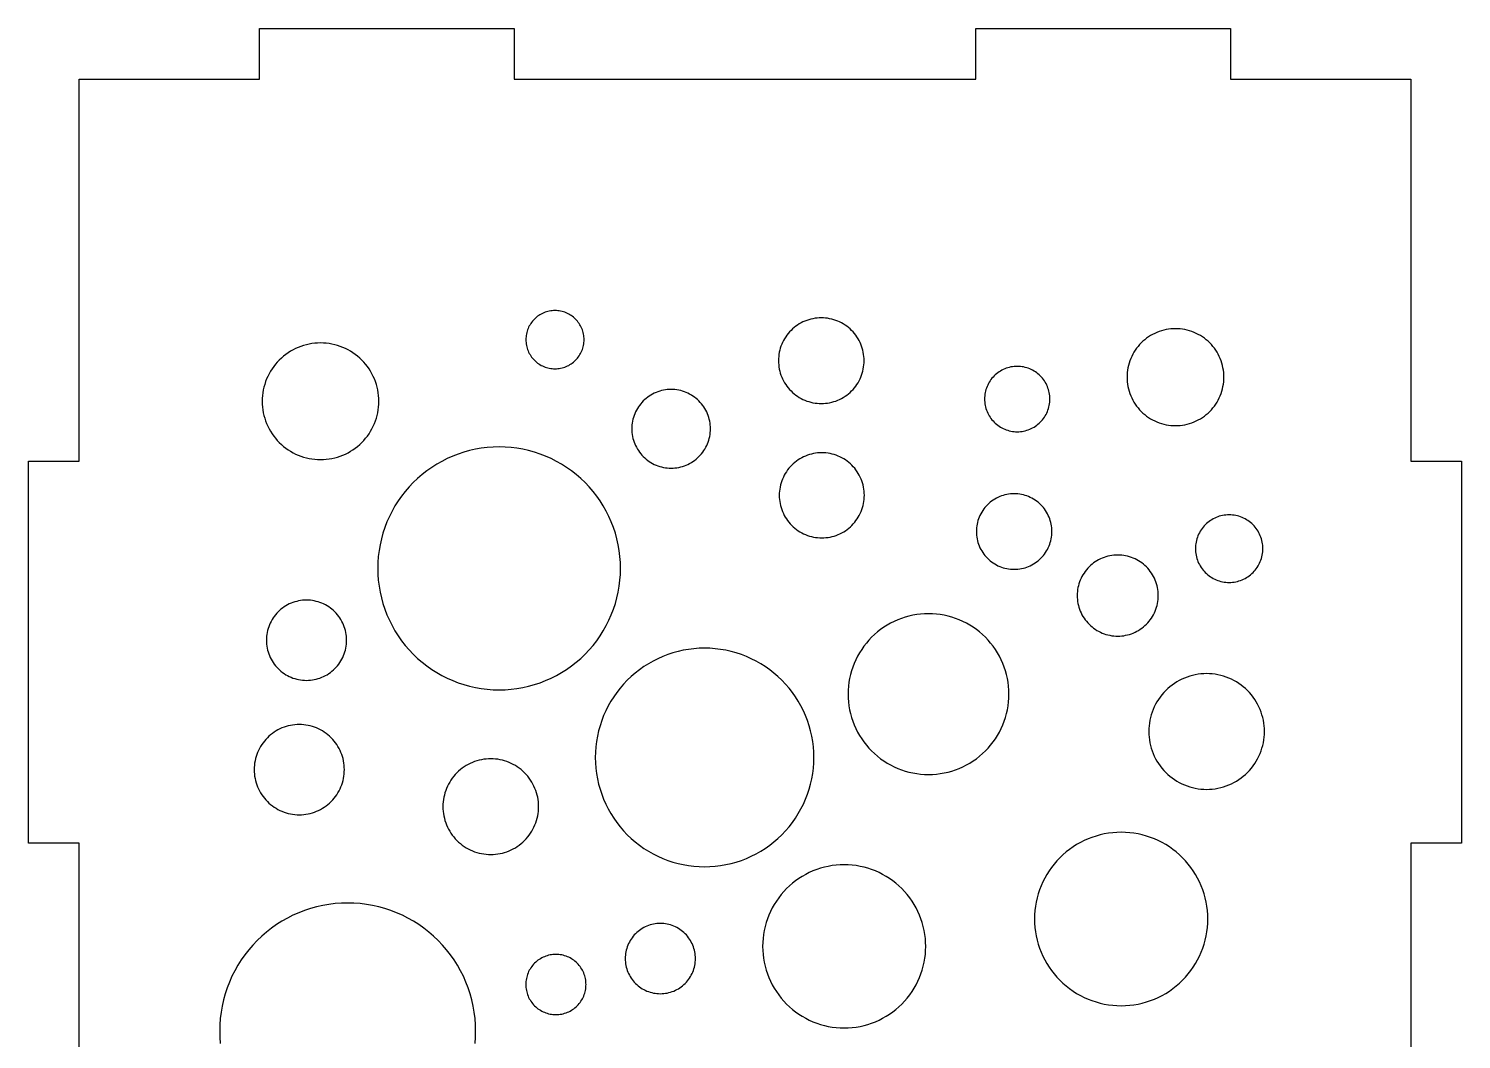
# Model space of a CAD drawing. Header units: millimetres. Extents: x 0 to 375, y -237 to 0.
# Drawn here: x 285 to 375, y -63.5 to 0 of the extents above; entities that cross this region are included whole.
import ezdxf

# ---------------------------------------------------------------- set-up
doc = ezdxf.new("R2010")
doc.units = ezdxf.units.MM
doc.layers.add('CUT', color=1, linetype='Continuous')

msp = doc.modelspace()

# ---------------------------------------------------------------- linework, layer by layer
at = {"layer": 'CUT'}
for points in [[(288.175, -75.175), (288.175, -51.175), (285, -51.175), (285, -27.175), (288.175, -27.175), (288.175, -3.175), (299.5, -3.175), (299.5, 0), (315.5, 0), (315.5, -3.175), (344.5, -3.175), (344.5, 0), (360.5, 0), (360.5, -3.175), (371.825, -3.175), (371.825, -27.175), (375, -27.175), (375, -51.175), (371.825, -51.175), (371.825, -75.175)], [(313.04, -63.755), (313.069, -63.361), (313.079, -62.967), (313.069, -62.572), (313.04, -62.179), (312.992, -61.787), (312.924, -61.398), (312.838, -61.013), (312.732, -60.633), (312.609, -60.258), (312.467, -59.89), (312.307, -59.53), (312.129, -59.177), (311.935, -58.834), (311.724, -58.5), (311.497, -58.178), (311.254, -57.867), (310.996, -57.568), (310.724, -57.282), (310.438, -57.01), (310.139, -56.752), (309.828, -56.51), (309.506, -56.282), (309.172, -56.071), (308.829, -55.877), (308.477, -55.7), (308.116, -55.54), (307.748, -55.398), (307.373, -55.274), (306.993, -55.169), (306.608, -55.082), (306.219, -55.015), (305.828, -54.966), (305.434, -54.937), (305.04, -54.928), (304.645, -54.937), (304.252, -54.966), (303.86, -55.015), (303.471, -55.082), (303.086, -55.169), (302.706, -55.274), (302.331, -55.398), (301.963, -55.54), (301.603, -55.7), (301.25, -55.877), (300.907, -56.071), (300.574, -56.282), (300.251, -56.51), (299.94, -56.752), (299.641, -57.01), (299.355, -57.282), (299.083, -57.568), (298.826, -57.867), (298.583, -58.178), (298.356, -58.5), (298.145, -58.834), (297.95, -59.177), (297.773, -59.53), (297.613, -59.89), (297.471, -60.258), (297.347, -60.633), (297.242, -61.013), (297.155, -61.398), (297.088, -61.787), (297.04, -62.179), (297.011, -62.572), (297.001, -62.967), (297.011, -63.361), (297.04, -63.755)]]:
    msp.add_lwpolyline(points, dxfattribs=at)
for points in [[(319.835, -19.983), (319.855, -19.895), (319.87, -19.807), (319.881, -19.718), (319.888, -19.628), (319.89, -19.538), (319.888, -19.449), (319.881, -19.359), (319.87, -19.27), (319.855, -19.182), (319.835, -19.094), (319.811, -19.008), (319.783, -18.923), (319.751, -18.839), (319.715, -18.757), (319.674, -18.677), (319.63, -18.599), (319.582, -18.523), (319.53, -18.45), (319.475, -18.379), (319.417, -18.311), (319.355, -18.246), (319.29, -18.184), (319.222, -18.125), (319.151, -18.07), (319.078, -18.019), (319.002, -17.971), (318.924, -17.926), (318.844, -17.886), (318.762, -17.85), (318.678, -17.817), (318.593, -17.789), (318.506, -17.765), (318.419, -17.746), (318.33, -17.73), (318.241, -17.719), (318.152, -17.713), (318.062, -17.71), (317.973, -17.713), (317.883, -17.719), (317.794, -17.73), (317.706, -17.746), (317.618, -17.765), (317.532, -17.789), (317.446, -17.817), (317.363, -17.85), (317.281, -17.886), (317.201, -17.926), (317.122, -17.971), (317.047, -18.019), (316.973, -18.07), (316.903, -18.125), (316.835, -18.184), (316.77, -18.246), (316.708, -18.311), (316.649, -18.379), (316.594, -18.45), (316.542, -18.523), (316.494, -18.599), (316.45, -18.677), (316.41, -18.757), (316.373, -18.839), (316.341, -18.923), (316.313, -19.008), (316.289, -19.094), (316.269, -19.182), (316.254, -19.27), (316.243, -19.359), (316.237, -19.449), (316.234, -19.538), (316.237, -19.628), (316.243, -19.718), (316.254, -19.807), (316.269, -19.895), (316.289, -19.983), (316.313, -20.069), (316.341, -20.154), (316.373, -20.238), (316.41, -20.32), (316.45, -20.4), (316.494, -20.478), (316.542, -20.554), (316.594, -20.627), (316.649, -20.698), (316.708, -20.766), (316.77, -20.831), (316.835, -20.893), (316.903, -20.951), (316.973, -21.007), (317.047, -21.058), (317.122, -21.106), (317.201, -21.151), (317.281, -21.191), (317.363, -21.227), (317.446, -21.259), (317.532, -21.288), (317.618, -21.312), (317.706, -21.331), (317.794, -21.347), (317.883, -21.358), (317.973, -21.364), (318.062, -21.366), (318.152, -21.364), (318.241, -21.358), (318.33, -21.347), (318.419, -21.331), (318.506, -21.312), (318.593, -21.288), (318.678, -21.259), (318.762, -21.227), (318.844, -21.191), (318.924, -21.151), (319.002, -21.106), (319.078, -21.058), (319.151, -21.007), (319.222, -20.951), (319.29, -20.893), (319.355, -20.831), (319.417, -20.766), (319.475, -20.698), (319.53, -20.627), (319.582, -20.554), (319.63, -20.478), (319.674, -20.4), (319.715, -20.32), (319.751, -20.238), (319.783, -20.154), (319.811, -20.069), (319.835, -19.983)], [(337.403, -21.511), (337.431, -21.383), (337.454, -21.252), (337.47, -21.121), (337.48, -20.99), (337.483, -20.858), (337.48, -20.726), (337.47, -20.594), (337.454, -20.463), (337.431, -20.333), (337.403, -20.204), (337.367, -20.077), (337.326, -19.952), (337.278, -19.828), (337.225, -19.708), (337.165, -19.59), (337.1, -19.475), (337.03, -19.363), (336.954, -19.255), (336.873, -19.151), (336.786, -19.051), (336.695, -18.956), (336.6, -18.865), (336.5, -18.778), (336.396, -18.697), (336.288, -18.621), (336.176, -18.551), (336.061, -18.485), (335.943, -18.426), (335.823, -18.373), (335.699, -18.325), (335.574, -18.284), (335.447, -18.248), (335.318, -18.22), (335.188, -18.197), (335.057, -18.181), (334.925, -18.171), (334.793, -18.168), (334.661, -18.171), (334.53, -18.181), (334.398, -18.197), (334.268, -18.22), (334.14, -18.248), (334.012, -18.284), (333.887, -18.325), (333.764, -18.373), (333.643, -18.426), (333.525, -18.485), (333.41, -18.551), (333.299, -18.621), (333.191, -18.697), (333.087, -18.778), (332.987, -18.865), (332.891, -18.956), (332.8, -19.051), (332.714, -19.151), (332.633, -19.255), (332.557, -19.363), (332.486, -19.475), (332.421, -19.59), (332.361, -19.708), (332.308, -19.828), (332.26, -19.952), (332.219, -20.077), (332.184, -20.204), (332.155, -20.333), (332.132, -20.463), (332.116, -20.594), (332.106, -20.726), (332.103, -20.858), (332.106, -20.99), (332.116, -21.121), (332.132, -21.252), (332.155, -21.383), (332.184, -21.511), (332.219, -21.639), (332.26, -21.764), (332.308, -21.887), (332.361, -22.008), (332.421, -22.126), (332.486, -22.241), (332.557, -22.352), (332.633, -22.46), (332.714, -22.564), (332.8, -22.664), (332.891, -22.76), (332.987, -22.851), (333.087, -22.937), (333.191, -23.018), (333.299, -23.094), (333.41, -23.165), (333.525, -23.23), (333.643, -23.289), (333.764, -23.343), (333.887, -23.391), (334.012, -23.432), (334.14, -23.467), (334.268, -23.496), (334.398, -23.519), (334.53, -23.535), (334.661, -23.545), (334.793, -23.548), (334.925, -23.545), (335.057, -23.535), (335.188, -23.519), (335.318, -23.496), (335.447, -23.467), (335.574, -23.432), (335.699, -23.391), (335.823, -23.343), (335.943, -23.289), (336.061, -23.23), (336.176, -23.165), (336.288, -23.094), (336.396, -23.018), (336.5, -22.937), (336.6, -22.851), (336.695, -22.76), (336.786, -22.664), (336.873, -22.564), (336.954, -22.46), (337.03, -22.352), (337.1, -22.241), (337.165, -22.126), (337.225, -22.008), (337.278, -21.887), (337.326, -21.764), (337.367, -21.639), (337.403, -21.511)], [(359.994, -22.633), (360.027, -22.487), (360.053, -22.34), (360.071, -22.192), (360.082, -22.043), (360.086, -21.894), (360.082, -21.744), (360.071, -21.595), (360.053, -21.447), (360.027, -21.3), (359.994, -21.154), (359.955, -21.01), (359.908, -20.868), (359.854, -20.729), (359.793, -20.592), (359.726, -20.459), (359.653, -20.329), (359.573, -20.203), (359.487, -20.081), (359.395, -19.963), (359.297, -19.85), (359.194, -19.741), (359.086, -19.638), (358.973, -19.541), (358.855, -19.449), (358.733, -19.363), (358.607, -19.283), (358.477, -19.209), (358.343, -19.142), (358.207, -19.082), (358.068, -19.028), (357.926, -18.981), (357.782, -18.941), (357.636, -18.909), (357.489, -18.883), (357.341, -18.865), (357.192, -18.854), (357.042, -18.85), (356.893, -18.854), (356.744, -18.865), (356.596, -18.883), (356.448, -18.909), (356.303, -18.941), (356.159, -18.981), (356.017, -19.028), (355.878, -19.082), (355.741, -19.142), (355.608, -19.209), (355.478, -19.283), (355.351, -19.363), (355.229, -19.449), (355.111, -19.541), (354.998, -19.638), (354.89, -19.741), (354.787, -19.85), (354.69, -19.963), (354.598, -20.081), (354.512, -20.203), (354.432, -20.329), (354.358, -20.459), (354.291, -20.592), (354.23, -20.729), (354.177, -20.868), (354.13, -21.01), (354.09, -21.154), (354.057, -21.3), (354.032, -21.447), (354.013, -21.595), (354.002, -21.744), (353.999, -21.894), (354.002, -22.043), (354.013, -22.192), (354.032, -22.34), (354.057, -22.487), (354.09, -22.633), (354.13, -22.777), (354.177, -22.919), (354.23, -23.058), (354.291, -23.195), (354.358, -23.328), (354.432, -23.458), (354.512, -23.584), (354.598, -23.706), (354.69, -23.824), (354.787, -23.937), (354.89, -24.046), (354.998, -24.149), (355.111, -24.246), (355.229, -24.338), (355.351, -24.424), (355.478, -24.504), (355.608, -24.578), (355.741, -24.645), (355.878, -24.705), (356.017, -24.759), (356.159, -24.806), (356.303, -24.846), (356.448, -24.878), (356.596, -24.904), (356.744, -24.922), (356.893, -24.933), (357.042, -24.937), (357.192, -24.933), (357.341, -24.922), (357.489, -24.904), (357.636, -24.878), (357.782, -24.846), (357.926, -24.806), (358.068, -24.759), (358.207, -24.705), (358.343, -24.645), (358.477, -24.578), (358.607, -24.504), (358.733, -24.424), (358.855, -24.338), (358.973, -24.246), (359.086, -24.149), (359.194, -24.046), (359.297, -23.937), (359.395, -23.824), (359.487, -23.706), (359.573, -23.584), (359.653, -23.458), (359.726, -23.328), (359.793, -23.195), (359.854, -23.058), (359.908, -22.919), (359.955, -22.777), (359.994, -22.633)], [(306.929, -24.124), (306.959, -23.947), (306.981, -23.768), (306.994, -23.589), (306.999, -23.409), (306.994, -23.23), (306.981, -23.05), (306.959, -22.872), (306.929, -22.695), (306.889, -22.519), (306.841, -22.346), (306.785, -22.175), (306.72, -22.007), (306.647, -21.843), (306.566, -21.682), (306.478, -21.526), (306.381, -21.374), (306.278, -21.227), (306.167, -21.085), (306.05, -20.949), (305.926, -20.819), (305.796, -20.695), (305.659, -20.577), (305.518, -20.467), (305.371, -20.363), (305.219, -20.267), (305.062, -20.178), (304.902, -20.097), (304.737, -20.024), (304.569, -19.96), (304.399, -19.903), (304.225, -19.855), (304.05, -19.816), (303.873, -19.785), (303.694, -19.763), (303.515, -19.75), (303.335, -19.746), (303.155, -19.75), (302.976, -19.763), (302.798, -19.785), (302.62, -19.816), (302.445, -19.855), (302.272, -19.903), (302.101, -19.96), (301.933, -20.024), (301.769, -20.097), (301.608, -20.178), (301.452, -20.267), (301.3, -20.363), (301.153, -20.467), (301.011, -20.577), (300.875, -20.695), (300.744, -20.819), (300.62, -20.949), (300.503, -21.085), (300.392, -21.227), (300.289, -21.374), (300.193, -21.526), (300.104, -21.682), (300.023, -21.843), (299.95, -22.007), (299.886, -22.175), (299.829, -22.346), (299.781, -22.519), (299.742, -22.695), (299.711, -22.872), (299.689, -23.05), (299.676, -23.23), (299.671, -23.409), (299.676, -23.589), (299.689, -23.768), (299.711, -23.947), (299.742, -24.124), (299.781, -24.3), (299.829, -24.473), (299.886, -24.644), (299.95, -24.811), (300.023, -24.976), (300.104, -25.136), (300.193, -25.293), (300.289, -25.445), (300.392, -25.592), (300.503, -25.734), (300.62, -25.87), (300.744, -26), (300.875, -26.124), (301.011, -26.241), (301.153, -26.352), (301.3, -26.456), (301.452, -26.552), (301.608, -26.64), (301.769, -26.721), (301.933, -26.794), (302.101, -26.859), (302.272, -26.915), (302.445, -26.963), (302.62, -27.003), (302.798, -27.033), (302.976, -27.055), (303.155, -27.069), (303.335, -27.073), (303.515, -27.069), (303.694, -27.055), (303.873, -27.033), (304.05, -27.003), (304.225, -26.963), (304.399, -26.915), (304.569, -26.859), (304.737, -26.794), (304.902, -26.721), (305.062, -26.64), (305.219, -26.552), (305.371, -26.456), (305.518, -26.352), (305.659, -26.241), (305.796, -26.124), (305.926, -26), (306.05, -25.87), (306.167, -25.734), (306.278, -25.592), (306.381, -25.445), (306.478, -25.293), (306.566, -25.136), (306.647, -24.976), (306.72, -24.811), (306.785, -24.644), (306.841, -24.473), (306.889, -24.3), (306.929, -24.124)], [(349.092, -23.766), (349.114, -23.668), (349.131, -23.569), (349.144, -23.469), (349.151, -23.368), (349.154, -23.268), (349.151, -23.167), (349.144, -23.066), (349.131, -22.966), (349.114, -22.867), (349.092, -22.769), (349.065, -22.672), (349.034, -22.576), (348.997, -22.482), (348.957, -22.39), (348.911, -22.3), (348.862, -22.212), (348.808, -22.127), (348.75, -22.045), (348.688, -21.965), (348.622, -21.889), (348.552, -21.816), (348.48, -21.747), (348.403, -21.681), (348.324, -21.619), (348.241, -21.561), (348.156, -21.507), (348.069, -21.457), (347.979, -21.412), (347.887, -21.371), (347.793, -21.335), (347.697, -21.303), (347.6, -21.276), (347.502, -21.254), (347.402, -21.237), (347.302, -21.225), (347.202, -21.217), (347.101, -21.215), (347, -21.217), (346.9, -21.225), (346.8, -21.237), (346.701, -21.254), (346.602, -21.276), (346.505, -21.303), (346.41, -21.335), (346.316, -21.371), (346.223, -21.412), (346.133, -21.457), (346.046, -21.507), (345.961, -21.561), (345.878, -21.619), (345.799, -21.681), (345.723, -21.747), (345.65, -21.816), (345.58, -21.889), (345.514, -21.965), (345.452, -22.045), (345.394, -22.127), (345.341, -22.212), (345.291, -22.3), (345.246, -22.39), (345.205, -22.482), (345.168, -22.576), (345.137, -22.672), (345.11, -22.769), (345.088, -22.867), (345.071, -22.966), (345.058, -23.066), (345.051, -23.167), (345.048, -23.268), (345.051, -23.368), (345.058, -23.469), (345.071, -23.569), (345.088, -23.668), (345.11, -23.766), (345.137, -23.863), (345.168, -23.959), (345.205, -24.053), (345.246, -24.145), (345.291, -24.235), (345.341, -24.323), (345.394, -24.408), (345.452, -24.49), (345.514, -24.57), (345.58, -24.646), (345.65, -24.719), (345.723, -24.788), (345.799, -24.854), (345.878, -24.916), (345.961, -24.974), (346.046, -25.028), (346.133, -25.078), (346.223, -25.123), (346.316, -25.164), (346.41, -25.2), (346.505, -25.232), (346.602, -25.259), (346.701, -25.281), (346.8, -25.298), (346.9, -25.31), (347, -25.318), (347.101, -25.32), (347.202, -25.318), (347.302, -25.31), (347.402, -25.298), (347.502, -25.281), (347.6, -25.259), (347.697, -25.232), (347.793, -25.2), (347.887, -25.164), (347.979, -25.123), (348.069, -25.078), (348.156, -25.028), (348.241, -24.974), (348.324, -24.916), (348.403, -24.854), (348.48, -24.788), (348.552, -24.719), (348.622, -24.646), (348.688, -24.57), (348.75, -24.49), (348.808, -24.408), (348.862, -24.323), (348.911, -24.235), (348.957, -24.145), (348.997, -24.053), (349.034, -23.959), (349.065, -23.863), (349.092, -23.766)], [(327.757, -25.737), (327.783, -25.618), (327.804, -25.499), (327.819, -25.378), (327.828, -25.257), (327.831, -25.136), (327.828, -25.015), (327.819, -24.894), (327.804, -24.773), (327.783, -24.654), (327.757, -24.535), (327.724, -24.418), (327.686, -24.303), (327.642, -24.19), (327.593, -24.079), (327.539, -23.971), (327.479, -23.865), (327.414, -23.763), (327.344, -23.663), (327.27, -23.568), (327.19, -23.476), (327.107, -23.388), (327.019, -23.304), (326.927, -23.225), (326.831, -23.15), (326.732, -23.081), (326.629, -23.016), (326.524, -22.956), (326.416, -22.901), (326.305, -22.852), (326.191, -22.808), (326.076, -22.77), (325.959, -22.738), (325.841, -22.711), (325.721, -22.691), (325.601, -22.676), (325.48, -22.667), (325.359, -22.664), (325.237, -22.667), (325.116, -22.676), (324.996, -22.691), (324.876, -22.711), (324.758, -22.738), (324.641, -22.77), (324.526, -22.808), (324.413, -22.852), (324.302, -22.901), (324.193, -22.956), (324.088, -23.016), (323.985, -23.081), (323.886, -23.15), (323.79, -23.225), (323.699, -23.304), (323.611, -23.388), (323.527, -23.476), (323.448, -23.568), (323.373, -23.663), (323.303, -23.763), (323.238, -23.865), (323.179, -23.971), (323.124, -24.079), (323.075, -24.19), (323.031, -24.303), (322.993, -24.418), (322.961, -24.535), (322.934, -24.654), (322.913, -24.773), (322.899, -24.894), (322.89, -25.015), (322.887, -25.136), (322.89, -25.257), (322.899, -25.378), (322.913, -25.499), (322.934, -25.618), (322.961, -25.737), (322.993, -25.854), (323.031, -25.969), (323.075, -26.082), (323.124, -26.193), (323.179, -26.301), (323.238, -26.407), (323.303, -26.509), (323.373, -26.609), (323.448, -26.704), (323.527, -26.796), (323.611, -26.884), (323.699, -26.968), (323.79, -27.047), (323.886, -27.121), (323.985, -27.191), (324.088, -27.256), (324.193, -27.316), (324.302, -27.371), (324.413, -27.42), (324.526, -27.463), (324.641, -27.502), (324.758, -27.534), (324.876, -27.56), (324.996, -27.581), (325.116, -27.596), (325.237, -27.605), (325.359, -27.608), (325.48, -27.605), (325.601, -27.596), (325.721, -27.581), (325.841, -27.56), (325.959, -27.534), (326.076, -27.502), (326.191, -27.463), (326.305, -27.42), (326.416, -27.371), (326.524, -27.316), (326.629, -27.256), (326.732, -27.191), (326.831, -27.121), (326.927, -27.047), (327.019, -26.968), (327.107, -26.884), (327.19, -26.796), (327.27, -26.704), (327.344, -26.609), (327.414, -26.509), (327.479, -26.407), (327.539, -26.301), (327.593, -26.193), (327.642, -26.082), (327.686, -25.969), (327.724, -25.854), (327.757, -25.737)], [(322.037, -35.396), (322.101, -35.027), (322.147, -34.656), (322.174, -34.282), (322.184, -33.908), (322.174, -33.534), (322.147, -33.16), (322.101, -32.789), (322.037, -32.42), (321.955, -32.054), (321.855, -31.694), (321.738, -31.338), (321.603, -30.989), (321.451, -30.646), (321.283, -30.312), (321.098, -29.986), (320.898, -29.67), (320.682, -29.364), (320.452, -29.069), (320.208, -28.785), (319.949, -28.514), (319.678, -28.256), (319.395, -28.011), (319.1, -27.781), (318.793, -27.565), (318.477, -27.365), (318.151, -27.181), (317.817, -27.012), (317.475, -26.86), (317.125, -26.726), (316.77, -26.608), (316.409, -26.508), (316.044, -26.426), (315.675, -26.362), (315.303, -26.317), (314.93, -26.289), (314.556, -26.28), (314.181, -26.289), (313.808, -26.317), (313.436, -26.362), (313.067, -26.426), (312.702, -26.508), (312.341, -26.608), (311.986, -26.726), (311.636, -26.86), (311.294, -27.012), (310.96, -27.181), (310.634, -27.365), (310.318, -27.565), (310.011, -27.781), (309.716, -28.011), (309.433, -28.256), (309.162, -28.514), (308.903, -28.785), (308.659, -29.069), (308.429, -29.364), (308.213, -29.67), (308.013, -29.986), (307.828, -30.312), (307.66, -30.646), (307.508, -30.989), (307.373, -31.338), (307.256, -31.694), (307.156, -32.054), (307.074, -32.42), (307.01, -32.789), (306.964, -33.16), (306.937, -33.534), (306.927, -33.908), (306.937, -34.282), (306.964, -34.656), (307.01, -35.027), (307.074, -35.396), (307.156, -35.761), (307.256, -36.122), (307.373, -36.478), (307.508, -36.827), (307.66, -37.169), (307.828, -37.504), (308.013, -37.83), (308.213, -38.146), (308.429, -38.452), (308.659, -38.747), (308.903, -39.031), (309.162, -39.302), (309.433, -39.56), (309.716, -39.804), (310.011, -40.035), (310.318, -40.25), (310.634, -40.451), (310.96, -40.635), (311.294, -40.804), (311.636, -40.955), (311.986, -41.09), (312.341, -41.208), (312.702, -41.307), (313.067, -41.389), (313.436, -41.453), (313.808, -41.499), (314.181, -41.527), (314.556, -41.536), (314.93, -41.527), (315.303, -41.499), (315.675, -41.453), (316.044, -41.389), (316.409, -41.307), (316.77, -41.208), (317.125, -41.09), (317.475, -40.955), (317.817, -40.804), (318.151, -40.635), (318.477, -40.451), (318.793, -40.25), (319.1, -40.035), (319.395, -39.804), (319.678, -39.56), (319.949, -39.302), (320.208, -39.031), (320.452, -38.747), (320.682, -38.452), (320.898, -38.146), (321.098, -37.83), (321.283, -37.504), (321.451, -37.169), (321.603, -36.827), (321.738, -36.478), (321.855, -36.122), (321.955, -35.761), (322.037, -35.396)], [(337.446, -29.837), (337.468, -29.708), (337.484, -29.578), (337.494, -29.447), (337.497, -29.316), (337.494, -29.184), (337.484, -29.054), (337.468, -28.923), (337.446, -28.794), (337.417, -28.666), (337.382, -28.54), (337.341, -28.415), (337.294, -28.293), (337.241, -28.173), (337.182, -28.056), (337.117, -27.942), (337.047, -27.831), (336.971, -27.724), (336.891, -27.62), (336.805, -27.521), (336.714, -27.426), (336.619, -27.335), (336.52, -27.25), (336.417, -27.169), (336.309, -27.093), (336.199, -27.023), (336.084, -26.959), (335.967, -26.9), (335.847, -26.847), (335.725, -26.799), (335.6, -26.758), (335.474, -26.723), (335.346, -26.694), (335.217, -26.672), (335.087, -26.656), (334.956, -26.646), (334.825, -26.643), (334.694, -26.646), (334.563, -26.656), (334.433, -26.672), (334.303, -26.694), (334.175, -26.723), (334.049, -26.758), (333.924, -26.799), (333.802, -26.847), (333.682, -26.9), (333.565, -26.959), (333.451, -27.023), (333.34, -27.093), (333.233, -27.169), (333.129, -27.25), (333.03, -27.335), (332.935, -27.426), (332.844, -27.521), (332.759, -27.62), (332.678, -27.724), (332.603, -27.831), (332.532, -27.942), (332.468, -28.056), (332.409, -28.173), (332.356, -28.293), (332.308, -28.415), (332.267, -28.54), (332.232, -28.666), (332.204, -28.794), (332.181, -28.923), (332.165, -29.054), (332.155, -29.184), (332.152, -29.316), (332.155, -29.447), (332.165, -29.578), (332.181, -29.708), (332.204, -29.837), (332.232, -29.965), (332.267, -30.091), (332.308, -30.216), (332.356, -30.338), (332.409, -30.458), (332.468, -30.575), (332.532, -30.69), (332.603, -30.8), (332.678, -30.908), (332.759, -31.011), (332.844, -31.11), (332.935, -31.205), (333.03, -31.296), (333.129, -31.381), (333.233, -31.462), (333.34, -31.538), (333.451, -31.608), (333.565, -31.672), (333.682, -31.731), (333.802, -31.785), (333.924, -31.832), (334.049, -31.873), (334.175, -31.908), (334.303, -31.937), (334.433, -31.959), (334.563, -31.975), (334.694, -31.985), (334.825, -31.988), (334.956, -31.985), (335.087, -31.975), (335.217, -31.959), (335.346, -31.937), (335.474, -31.908), (335.6, -31.873), (335.725, -31.832), (335.847, -31.785), (335.967, -31.731), (336.084, -31.672), (336.199, -31.608), (336.309, -31.538), (336.417, -31.462), (336.52, -31.381), (336.619, -31.296), (336.714, -31.205), (336.805, -31.11), (336.891, -31.011), (336.971, -30.908), (337.047, -30.8), (337.117, -30.69), (337.182, -30.575), (337.241, -30.458), (337.294, -30.338), (337.341, -30.216), (337.382, -30.091), (337.417, -29.965), (337.446, -29.837)], [(349.237, -32.053), (349.257, -31.938), (349.271, -31.822), (349.279, -31.706), (349.282, -31.59), (349.279, -31.473), (349.271, -31.357), (349.257, -31.241), (349.237, -31.126), (349.211, -31.013), (349.18, -30.9), (349.143, -30.79), (349.101, -30.681), (349.054, -30.575), (349.002, -30.47), (348.944, -30.369), (348.882, -30.271), (348.815, -30.175), (348.743, -30.084), (348.667, -29.995), (348.587, -29.911), (348.502, -29.831), (348.414, -29.754), (348.322, -29.683), (348.227, -29.616), (348.129, -29.553), (348.027, -29.496), (347.923, -29.443), (347.817, -29.396), (347.708, -29.354), (347.597, -29.318), (347.485, -29.287), (347.371, -29.261), (347.257, -29.241), (347.141, -29.227), (347.025, -29.218), (346.908, -29.216), (346.792, -29.218), (346.675, -29.227), (346.56, -29.241), (346.445, -29.261), (346.331, -29.287), (346.219, -29.318), (346.108, -29.354), (346, -29.396), (345.893, -29.443), (345.789, -29.496), (345.688, -29.553), (345.589, -29.616), (345.494, -29.683), (345.402, -29.754), (345.314, -29.831), (345.229, -29.911), (345.149, -29.995), (345.073, -30.084), (345.001, -30.175), (344.934, -30.271), (344.872, -30.369), (344.814, -30.47), (344.762, -30.575), (344.715, -30.681), (344.673, -30.79), (344.636, -30.9), (344.605, -31.013), (344.58, -31.126), (344.56, -31.241), (344.546, -31.357), (344.537, -31.473), (344.534, -31.59), (344.537, -31.706), (344.546, -31.822), (344.56, -31.938), (344.58, -32.053), (344.605, -32.166), (344.636, -32.279), (344.673, -32.389), (344.715, -32.498), (344.762, -32.605), (344.814, -32.709), (344.872, -32.81), (344.934, -32.909), (345.001, -33.004), (345.073, -33.096), (345.149, -33.184), (345.229, -33.268), (345.314, -33.349), (345.402, -33.425), (345.494, -33.496), (345.589, -33.564), (345.688, -33.626), (345.789, -33.683), (345.893, -33.736), (346, -33.783), (346.108, -33.825), (346.219, -33.861), (346.331, -33.892), (346.445, -33.918), (346.56, -33.938), (346.675, -33.952), (346.792, -33.961), (346.908, -33.964), (347.025, -33.961), (347.141, -33.952), (347.257, -33.938), (347.371, -33.918), (347.485, -33.892), (347.597, -33.861), (347.708, -33.825), (347.817, -33.783), (347.923, -33.736), (348.027, -33.683), (348.129, -33.626), (348.227, -33.564), (348.322, -33.496), (348.414, -33.425), (348.502, -33.349), (348.587, -33.268), (348.667, -33.184), (348.743, -33.096), (348.815, -33.004), (348.882, -32.909), (348.944, -32.81), (349.002, -32.709), (349.054, -32.605), (349.101, -32.498), (349.143, -32.389), (349.18, -32.279), (349.211, -32.166), (349.237, -32.053)], [(362.47, -33.18), (362.493, -33.079), (362.51, -32.976), (362.523, -32.873), (362.531, -32.769), (362.533, -32.665), (362.531, -32.561), (362.523, -32.457), (362.51, -32.354), (362.493, -32.251), (362.47, -32.149), (362.442, -32.049), (362.409, -31.95), (362.372, -31.853), (362.33, -31.758), (362.283, -31.665), (362.232, -31.574), (362.176, -31.487), (362.116, -31.401), (362.052, -31.319), (361.984, -31.241), (361.912, -31.165), (361.837, -31.093), (361.758, -31.025), (361.676, -30.961), (361.591, -30.901), (361.503, -30.846), (361.412, -30.794), (361.319, -30.748), (361.224, -30.705), (361.127, -30.668), (361.028, -30.635), (360.928, -30.607), (360.826, -30.585), (360.724, -30.567), (360.62, -30.554), (360.517, -30.546), (360.412, -30.544), (360.308, -30.546), (360.205, -30.554), (360.101, -30.567), (359.999, -30.585), (359.897, -30.607), (359.797, -30.635), (359.698, -30.668), (359.601, -30.705), (359.506, -30.748), (359.413, -30.794), (359.322, -30.846), (359.234, -30.901), (359.149, -30.961), (359.067, -31.025), (358.988, -31.093), (358.913, -31.165), (358.841, -31.241), (358.773, -31.319), (358.709, -31.401), (358.649, -31.487), (358.593, -31.574), (358.542, -31.665), (358.495, -31.758), (358.453, -31.853), (358.416, -31.95), (358.383, -32.049), (358.355, -32.149), (358.332, -32.251), (358.315, -32.354), (358.302, -32.457), (358.294, -32.561), (358.292, -32.665), (358.294, -32.769), (358.302, -32.873), (358.315, -32.976), (358.332, -33.079), (358.355, -33.18), (358.383, -33.28), (358.416, -33.379), (358.453, -33.476), (358.495, -33.572), (358.542, -33.665), (358.593, -33.755), (358.649, -33.843), (358.709, -33.928), (358.773, -34.01), (358.841, -34.089), (358.913, -34.165), (358.988, -34.236), (359.067, -34.304), (359.149, -34.368), (359.234, -34.428), (359.322, -34.484), (359.413, -34.535), (359.506, -34.582), (359.601, -34.624), (359.698, -34.662), (359.797, -34.694), (359.897, -34.722), (359.999, -34.745), (360.101, -34.763), (360.205, -34.776), (360.308, -34.783), (360.412, -34.786), (360.517, -34.783), (360.62, -34.776), (360.724, -34.763), (360.826, -34.745), (360.928, -34.722), (361.028, -34.694), (361.127, -34.662), (361.224, -34.624), (361.319, -34.582), (361.412, -34.535), (361.503, -34.484), (361.591, -34.428), (361.676, -34.368), (361.758, -34.304), (361.837, -34.236), (361.912, -34.165), (361.984, -34.089), (362.052, -34.01), (362.116, -33.928), (362.176, -33.843), (362.232, -33.755), (362.283, -33.665), (362.33, -33.572), (362.372, -33.476), (362.409, -33.379), (362.442, -33.28), (362.47, -33.18)], [(355.886, -36.232), (355.914, -36.11), (355.935, -35.987), (355.951, -35.863), (355.96, -35.738), (355.963, -35.613), (355.96, -35.488), (355.951, -35.363), (355.935, -35.239), (355.914, -35.116), (355.886, -34.994), (355.853, -34.874), (355.814, -34.755), (355.769, -34.638), (355.718, -34.524), (355.662, -34.412), (355.6, -34.303), (355.533, -34.198), (355.461, -34.096), (355.385, -33.997), (355.303, -33.902), (355.217, -33.812), (355.126, -33.726), (355.031, -33.644), (354.933, -33.567), (354.831, -33.495), (354.725, -33.428), (354.616, -33.366), (354.505, -33.31), (354.39, -33.26), (354.274, -33.215), (354.155, -33.175), (354.034, -33.142), (353.912, -33.115), (353.789, -33.093), (353.665, -33.078), (353.54, -33.069), (353.415, -33.066), (353.29, -33.069), (353.166, -33.078), (353.042, -33.093), (352.919, -33.115), (352.797, -33.142), (352.676, -33.175), (352.557, -33.215), (352.441, -33.26), (352.326, -33.31), (352.215, -33.366), (352.106, -33.428), (352, -33.495), (351.898, -33.567), (351.8, -33.644), (351.705, -33.726), (351.614, -33.812), (351.528, -33.902), (351.446, -33.997), (351.369, -34.096), (351.297, -34.198), (351.231, -34.303), (351.169, -34.412), (351.113, -34.524), (351.062, -34.638), (351.017, -34.755), (350.978, -34.874), (350.945, -34.994), (350.917, -35.116), (350.896, -35.239), (350.88, -35.363), (350.871, -35.488), (350.868, -35.613), (350.871, -35.738), (350.88, -35.863), (350.896, -35.987), (350.917, -36.11), (350.945, -36.232), (350.978, -36.352), (351.017, -36.471), (351.062, -36.588), (351.113, -36.702), (351.169, -36.814), (351.231, -36.923), (351.297, -37.028), (351.369, -37.13), (351.446, -37.229), (351.528, -37.324), (351.614, -37.414), (351.705, -37.5), (351.8, -37.582), (351.898, -37.659), (352, -37.731), (352.106, -37.798), (352.215, -37.859), (352.326, -37.916), (352.441, -37.966), (352.557, -38.011), (352.676, -38.051), (352.797, -38.084), (352.919, -38.111), (353.042, -38.133), (353.166, -38.148), (353.29, -38.157), (353.415, -38.16), (353.54, -38.157), (353.665, -38.148), (353.789, -38.133), (353.912, -38.111), (354.034, -38.084), (354.155, -38.051), (354.274, -38.011), (354.39, -37.966), (354.505, -37.916), (354.616, -37.859), (354.725, -37.798), (354.831, -37.731), (354.933, -37.659), (355.031, -37.582), (355.126, -37.5), (355.217, -37.414), (355.303, -37.324), (355.385, -37.229), (355.461, -37.13), (355.533, -37.028), (355.6, -36.923), (355.662, -36.814), (355.718, -36.702), (355.769, -36.588), (355.814, -36.471), (355.853, -36.352), (355.886, -36.232)], [(304.923, -38.913), (304.945, -38.791), (304.96, -38.668), (304.969, -38.544), (304.972, -38.421), (304.969, -38.297), (304.96, -38.174), (304.945, -38.051), (304.923, -37.929), (304.896, -37.808), (304.863, -37.689), (304.825, -37.572), (304.78, -37.456), (304.73, -37.343), (304.674, -37.233), (304.613, -37.125), (304.547, -37.02), (304.476, -36.919), (304.4, -36.822), (304.319, -36.728), (304.234, -36.638), (304.144, -36.553), (304.05, -36.472), (303.953, -36.396), (303.852, -36.325), (303.747, -36.259), (303.64, -36.198), (303.529, -36.142), (303.416, -36.092), (303.301, -36.048), (303.183, -36.009), (303.064, -35.976), (302.943, -35.949), (302.821, -35.928), (302.698, -35.912), (302.575, -35.903), (302.451, -35.9), (302.328, -35.903), (302.204, -35.912), (302.082, -35.928), (301.96, -35.949), (301.839, -35.976), (301.72, -36.009), (301.602, -36.048), (301.487, -36.092), (301.374, -36.142), (301.263, -36.198), (301.156, -36.259), (301.051, -36.325), (300.95, -36.396), (300.852, -36.472), (300.759, -36.553), (300.669, -36.638), (300.584, -36.728), (300.503, -36.822), (300.427, -36.919), (300.356, -37.02), (300.289, -37.125), (300.228, -37.233), (300.173, -37.343), (300.123, -37.456), (300.078, -37.572), (300.039, -37.689), (300.006, -37.808), (299.979, -37.929), (299.958, -38.051), (299.943, -38.174), (299.934, -38.297), (299.931, -38.421), (299.934, -38.544), (299.943, -38.668), (299.958, -38.791), (299.979, -38.913), (300.006, -39.033), (300.039, -39.152), (300.078, -39.27), (300.123, -39.385), (300.173, -39.498), (300.228, -39.609), (300.289, -39.717), (300.356, -39.821), (300.427, -39.922), (300.503, -40.02), (300.584, -40.113), (300.669, -40.203), (300.759, -40.288), (300.852, -40.369), (300.95, -40.445), (301.051, -40.517), (301.156, -40.583), (301.263, -40.644), (301.374, -40.699), (301.487, -40.749), (301.602, -40.794), (301.72, -40.833), (301.839, -40.866), (301.96, -40.893), (302.082, -40.914), (302.204, -40.929), (302.328, -40.938), (302.451, -40.941), (302.575, -40.938), (302.698, -40.929), (302.821, -40.914), (302.943, -40.893), (303.064, -40.866), (303.183, -40.833), (303.301, -40.794), (303.416, -40.749), (303.529, -40.699), (303.64, -40.644), (303.747, -40.583), (303.852, -40.517), (303.953, -40.445), (304.05, -40.369), (304.144, -40.288), (304.234, -40.203), (304.319, -40.113), (304.4, -40.02), (304.476, -39.922), (304.547, -39.821), (304.613, -39.717), (304.674, -39.609), (304.73, -39.498), (304.78, -39.385), (304.825, -39.27), (304.863, -39.152), (304.896, -39.033), (304.923, -38.913)], [(346.426, -43.031), (346.48, -42.789), (346.522, -42.545), (346.553, -42.299), (346.571, -42.051), (346.577, -41.804), (346.571, -41.556), (346.553, -41.309), (346.522, -41.063), (346.48, -40.819), (346.426, -40.577), (346.36, -40.338), (346.282, -40.102), (346.193, -39.871), (346.092, -39.645), (345.981, -39.423), (345.859, -39.208), (345.726, -38.998), (345.583, -38.796), (345.431, -38.6), (345.269, -38.413), (345.098, -38.233), (344.919, -38.062), (344.731, -37.9), (344.535, -37.748), (344.333, -37.605), (344.123, -37.472), (343.908, -37.35), (343.686, -37.239), (343.46, -37.138), (343.229, -37.049), (342.993, -36.971), (342.754, -36.905), (342.512, -36.851), (342.268, -36.809), (342.022, -36.778), (341.775, -36.76), (341.527, -36.754), (341.28, -36.76), (341.032, -36.778), (340.786, -36.809), (340.542, -36.851), (340.3, -36.905), (340.061, -36.971), (339.826, -37.049), (339.595, -37.138), (339.368, -37.239), (339.147, -37.35), (338.931, -37.472), (338.722, -37.605), (338.519, -37.748), (338.324, -37.9), (338.136, -38.062), (337.957, -38.233), (337.786, -38.413), (337.624, -38.6), (337.471, -38.796), (337.329, -38.998), (337.196, -39.208), (337.074, -39.423), (336.962, -39.645), (336.862, -39.871), (336.773, -40.102), (336.695, -40.338), (336.629, -40.577), (336.575, -40.819), (336.532, -41.063), (336.502, -41.309), (336.484, -41.556), (336.478, -41.804), (336.484, -42.051), (336.502, -42.299), (336.532, -42.545), (336.575, -42.789), (336.629, -43.031), (336.695, -43.27), (336.773, -43.505), (336.862, -43.736), (336.962, -43.963), (337.074, -44.184), (337.196, -44.4), (337.329, -44.609), (337.471, -44.812), (337.624, -45.007), (337.786, -45.195), (337.957, -45.374), (338.136, -45.545), (338.324, -45.707), (338.519, -45.86), (338.722, -46.002), (338.931, -46.135), (339.147, -46.257), (339.368, -46.369), (339.595, -46.469), (339.826, -46.558), (340.061, -46.636), (340.3, -46.702), (340.542, -46.756), (340.786, -46.799), (341.032, -46.829), (341.28, -46.847), (341.527, -46.853), (341.775, -46.847), (342.022, -46.829), (342.268, -46.799), (342.512, -46.756), (342.754, -46.702), (342.993, -46.636), (343.229, -46.558), (343.46, -46.469), (343.686, -46.369), (343.908, -46.257), (344.123, -46.135), (344.333, -46.002), (344.535, -45.86), (344.731, -45.707), (344.919, -45.545), (345.098, -45.374), (345.269, -45.195), (345.431, -45.007), (345.583, -44.812), (345.726, -44.609), (345.859, -44.4), (345.981, -44.184), (346.092, -43.963), (346.193, -43.736), (346.282, -43.505), (346.36, -43.27), (346.426, -43.031)], [(334.12, -47.452), (334.194, -47.123), (334.251, -46.791), (334.293, -46.457), (334.317, -46.121), (334.326, -45.784), (334.317, -45.447), (334.293, -45.111), (334.251, -44.777), (334.194, -44.445), (334.12, -44.116), (334.03, -43.792), (333.924, -43.472), (333.803, -43.157), (333.667, -42.849), (333.515, -42.548), (333.349, -42.255), (333.169, -41.97), (332.975, -41.695), (332.767, -41.429), (332.547, -41.174), (332.315, -40.93), (332.071, -40.698), (331.816, -40.478), (331.55, -40.27), (331.275, -40.076), (330.99, -39.896), (330.697, -39.73), (330.396, -39.579), (330.088, -39.442), (329.774, -39.321), (329.454, -39.215), (329.129, -39.125), (328.8, -39.051), (328.468, -38.994), (328.134, -38.953), (327.798, -38.928), (327.461, -38.92), (327.124, -38.928), (326.788, -38.953), (326.454, -38.994), (326.122, -39.051), (325.793, -39.125), (325.468, -39.215), (325.148, -39.321), (324.834, -39.442), (324.526, -39.579), (324.225, -39.73), (323.932, -39.896), (323.647, -40.076), (323.372, -40.27), (323.106, -40.478), (322.851, -40.698), (322.607, -40.93), (322.375, -41.174), (322.154, -41.429), (321.947, -41.695), (321.753, -41.97), (321.573, -42.255), (321.407, -42.548), (321.255, -42.849), (321.119, -43.157), (320.998, -43.472), (320.892, -43.792), (320.802, -44.116), (320.728, -44.445), (320.671, -44.777), (320.629, -45.111), (320.605, -45.447), (320.596, -45.784), (320.605, -46.121), (320.629, -46.457), (320.671, -46.791), (320.728, -47.123), (320.802, -47.452), (320.892, -47.777), (320.998, -48.097), (321.119, -48.411), (321.255, -48.719), (321.407, -49.02), (321.573, -49.313), (321.753, -49.598), (321.947, -49.874), (322.154, -50.139), (322.375, -50.394), (322.607, -50.638), (322.851, -50.871), (323.106, -51.091), (323.372, -51.298), (323.647, -51.492), (323.932, -51.672), (324.225, -51.838), (324.526, -51.99), (324.834, -52.126), (325.148, -52.248), (325.468, -52.353), (325.793, -52.443), (326.122, -52.517), (326.454, -52.575), (326.788, -52.616), (327.124, -52.641), (327.461, -52.649), (327.798, -52.641), (328.134, -52.616), (328.468, -52.575), (328.8, -52.517), (329.129, -52.443), (329.454, -52.353), (329.774, -52.248), (330.088, -52.126), (330.396, -51.99), (330.697, -51.838), (330.99, -51.672), (331.275, -51.492), (331.55, -51.298), (331.816, -51.091), (332.071, -50.871), (332.315, -50.638), (332.547, -50.394), (332.767, -50.139), (332.975, -49.874), (333.169, -49.598), (333.349, -49.313), (333.515, -49.02), (333.667, -48.719), (333.803, -48.411), (333.924, -48.097), (334.03, -47.777), (334.12, -47.452)], [(362.563, -44.861), (362.593, -44.686), (362.615, -44.509), (362.628, -44.331), (362.633, -44.152), (362.628, -43.974), (362.615, -43.796), (362.593, -43.619), (362.563, -43.443), (362.524, -43.269), (362.476, -43.097), (362.42, -42.928), (362.356, -42.761), (362.284, -42.598), (362.204, -42.439), (362.116, -42.283), (362.02, -42.133), (361.917, -41.987), (361.808, -41.846), (361.691, -41.711), (361.568, -41.582), (361.439, -41.459), (361.304, -41.342), (361.163, -41.232), (361.017, -41.13), (360.866, -41.034), (360.711, -40.946), (360.552, -40.866), (360.389, -40.794), (360.222, -40.73), (360.053, -40.674), (359.881, -40.626), (359.707, -40.587), (359.531, -40.556), (359.354, -40.535), (359.176, -40.522), (358.998, -40.517), (358.819, -40.522), (358.641, -40.535), (358.464, -40.556), (358.288, -40.587), (358.114, -40.626), (357.942, -40.674), (357.773, -40.73), (357.607, -40.794), (357.443, -40.866), (357.284, -40.946), (357.129, -41.034), (356.978, -41.13), (356.832, -41.232), (356.692, -41.342), (356.556, -41.459), (356.427, -41.582), (356.304, -41.711), (356.188, -41.846), (356.078, -41.987), (355.975, -42.133), (355.88, -42.283), (355.792, -42.439), (355.712, -42.598), (355.639, -42.761), (355.575, -42.928), (355.519, -43.097), (355.472, -43.269), (355.432, -43.443), (355.402, -43.619), (355.38, -43.796), (355.367, -43.974), (355.363, -44.152), (355.367, -44.331), (355.38, -44.509), (355.402, -44.686), (355.432, -44.861), (355.472, -45.035), (355.519, -45.207), (355.575, -45.377), (355.639, -45.543), (355.712, -45.706), (355.792, -45.866), (355.88, -46.021), (355.975, -46.172), (356.078, -46.318), (356.188, -46.458), (356.304, -46.593), (356.427, -46.723), (356.556, -46.846), (356.692, -46.962), (356.832, -47.072), (356.978, -47.175), (357.129, -47.27), (357.284, -47.358), (357.443, -47.438), (357.607, -47.511), (357.773, -47.575), (357.942, -47.631), (358.114, -47.678), (358.288, -47.717), (358.464, -47.748), (358.641, -47.77), (358.819, -47.783), (358.998, -47.787), (359.176, -47.783), (359.354, -47.77), (359.531, -47.748), (359.707, -47.717), (359.881, -47.678), (360.053, -47.631), (360.222, -47.575), (360.389, -47.511), (360.552, -47.438), (360.711, -47.358), (360.866, -47.27), (361.017, -47.175), (361.163, -47.072), (361.304, -46.962), (361.439, -46.846), (361.568, -46.723), (361.691, -46.593), (361.808, -46.458), (361.917, -46.318), (362.02, -46.172), (362.116, -46.021), (362.204, -45.866), (362.284, -45.706), (362.356, -45.543), (362.42, -45.377), (362.476, -45.207), (362.524, -45.035), (362.563, -44.861)], [(304.747, -47.236), (304.777, -47.101), (304.801, -46.964), (304.818, -46.826), (304.828, -46.687), (304.832, -46.548), (304.828, -46.409), (304.818, -46.27), (304.801, -46.132), (304.777, -45.995), (304.747, -45.859), (304.71, -45.725), (304.666, -45.593), (304.616, -45.464), (304.56, -45.336), (304.497, -45.212), (304.429, -45.091), (304.354, -44.974), (304.274, -44.86), (304.189, -44.75), (304.098, -44.645), (304.002, -44.544), (303.901, -44.448), (303.796, -44.358), (303.686, -44.272), (303.572, -44.192), (303.455, -44.117), (303.334, -44.049), (303.21, -43.986), (303.083, -43.93), (302.953, -43.88), (302.821, -43.836), (302.687, -43.799), (302.551, -43.769), (302.414, -43.745), (302.276, -43.728), (302.137, -43.718), (301.998, -43.714), (301.859, -43.718), (301.72, -43.728), (301.582, -43.745), (301.445, -43.769), (301.31, -43.799), (301.176, -43.836), (301.044, -43.88), (300.914, -43.93), (300.787, -43.986), (300.662, -44.049), (300.541, -44.117), (300.424, -44.192), (300.31, -44.272), (300.201, -44.358), (300.095, -44.448), (299.995, -44.544), (299.899, -44.645), (299.808, -44.75), (299.722, -44.86), (299.642, -44.974), (299.568, -45.091), (299.499, -45.212), (299.437, -45.336), (299.38, -45.464), (299.33, -45.593), (299.287, -45.725), (299.25, -45.859), (299.219, -45.995), (299.195, -46.132), (299.178, -46.27), (299.168, -46.409), (299.165, -46.548), (299.168, -46.687), (299.178, -46.826), (299.195, -46.964), (299.219, -47.101), (299.25, -47.236), (299.287, -47.371), (299.33, -47.503), (299.38, -47.632), (299.437, -47.759), (299.499, -47.884), (299.568, -48.005), (299.642, -48.122), (299.722, -48.236), (299.808, -48.346), (299.899, -48.451), (299.995, -48.552), (300.095, -48.648), (300.201, -48.738), (300.31, -48.824), (300.424, -48.904), (300.541, -48.978), (300.662, -49.047), (300.787, -49.109), (300.914, -49.166), (301.044, -49.216), (301.176, -49.26), (301.31, -49.297), (301.445, -49.327), (301.582, -49.351), (301.72, -49.368), (301.859, -49.378), (301.998, -49.382), (302.137, -49.378), (302.276, -49.368), (302.414, -49.351), (302.551, -49.327), (302.687, -49.297), (302.821, -49.26), (302.953, -49.216), (303.083, -49.166), (303.21, -49.109), (303.334, -49.047), (303.455, -48.978), (303.572, -48.904), (303.686, -48.824), (303.796, -48.738), (303.901, -48.648), (304.002, -48.552), (304.098, -48.451), (304.189, -48.346), (304.274, -48.236), (304.354, -48.122), (304.429, -48.005), (304.497, -47.884), (304.56, -47.759), (304.616, -47.632), (304.666, -47.503), (304.71, -47.371), (304.747, -47.236)], [(316.943, -49.603), (316.976, -49.459), (317.001, -49.314), (317.019, -49.168), (317.03, -49.021), (317.033, -48.873), (317.03, -48.726), (317.019, -48.579), (317.001, -48.432), (316.976, -48.287), (316.943, -48.143), (316.904, -48.001), (316.858, -47.861), (316.805, -47.723), (316.745, -47.588), (316.678, -47.457), (316.606, -47.328), (316.527, -47.204), (316.442, -47.083), (316.351, -46.967), (316.255, -46.855), (316.153, -46.748), (316.046, -46.647), (315.935, -46.55), (315.818, -46.459), (315.698, -46.375), (315.573, -46.296), (315.445, -46.223), (315.313, -46.157), (315.178, -46.097), (315.041, -46.044), (314.901, -45.997), (314.758, -45.958), (314.615, -45.926), (314.469, -45.901), (314.323, -45.883), (314.176, -45.872), (314.028, -45.868), (313.881, -45.872), (313.734, -45.883), (313.587, -45.901), (313.442, -45.926), (313.298, -45.958), (313.156, -45.997), (313.016, -46.044), (312.878, -46.097), (312.743, -46.157), (312.612, -46.223), (312.483, -46.296), (312.359, -46.375), (312.238, -46.459), (312.122, -46.55), (312.01, -46.647), (311.903, -46.748), (311.802, -46.855), (311.705, -46.967), (311.615, -47.083), (311.53, -47.204), (311.451, -47.328), (311.378, -47.457), (311.312, -47.588), (311.252, -47.723), (311.199, -47.861), (311.153, -48.001), (311.113, -48.143), (311.081, -48.287), (311.056, -48.432), (311.038, -48.579), (311.027, -48.726), (311.023, -48.873), (311.027, -49.021), (311.038, -49.168), (311.056, -49.314), (311.081, -49.459), (311.113, -49.603), (311.153, -49.745), (311.199, -49.885), (311.252, -50.023), (311.312, -50.158), (311.378, -50.29), (311.451, -50.418), (311.53, -50.543), (311.615, -50.663), (311.705, -50.779), (311.802, -50.891), (311.903, -50.998), (312.01, -51.1), (312.122, -51.196), (312.238, -51.287), (312.359, -51.372), (312.483, -51.451), (312.612, -51.523), (312.743, -51.59), (312.878, -51.649), (313.016, -51.702), (313.156, -51.749), (313.298, -51.788), (313.442, -51.82), (313.587, -51.846), (313.734, -51.864), (313.881, -51.874), (314.028, -51.878), (314.176, -51.874), (314.323, -51.864), (314.469, -51.846), (314.615, -51.82), (314.758, -51.788), (314.901, -51.749), (315.041, -51.702), (315.178, -51.649), (315.313, -51.59), (315.445, -51.523), (315.573, -51.451), (315.698, -51.372), (315.818, -51.287), (315.935, -51.196), (316.046, -51.1), (316.153, -50.998), (316.255, -50.891), (316.351, -50.779), (316.442, -50.663), (316.527, -50.543), (316.606, -50.418), (316.678, -50.29), (316.745, -50.158), (316.805, -50.023), (316.858, -49.885), (316.904, -49.745), (316.943, -49.603)], [(358.914, -57.254), (358.973, -56.993), (359.018, -56.73), (359.051, -56.464), (359.071, -56.198), (359.077, -55.931), (359.071, -55.664), (359.051, -55.397), (359.018, -55.132), (358.973, -54.869), (358.914, -54.608), (358.843, -54.35), (358.759, -54.097), (358.663, -53.847), (358.555, -53.603), (358.434, -53.364), (358.303, -53.132), (358.16, -52.906), (358.006, -52.687), (357.841, -52.477), (357.667, -52.274), (357.483, -52.081), (357.289, -51.897), (357.087, -51.722), (356.876, -51.558), (356.658, -51.404), (356.432, -51.261), (356.199, -51.129), (355.961, -51.009), (355.716, -50.901), (355.467, -50.804), (355.213, -50.721), (354.956, -50.649), (354.695, -50.591), (354.432, -50.545), (354.166, -50.512), (353.9, -50.493), (353.633, -50.486), (353.365, -50.493), (353.099, -50.512), (352.834, -50.545), (352.57, -50.591), (352.31, -50.649), (352.052, -50.721), (351.798, -50.804), (351.549, -50.901), (351.305, -51.009), (351.066, -51.129), (350.833, -51.261), (350.608, -51.404), (350.389, -51.558), (350.179, -51.722), (349.976, -51.897), (349.783, -52.081), (349.598, -52.274), (349.424, -52.477), (349.259, -52.687), (349.105, -52.906), (348.963, -53.132), (348.831, -53.364), (348.711, -53.603), (348.602, -53.847), (348.506, -54.097), (348.422, -54.35), (348.351, -54.608), (348.293, -54.869), (348.247, -55.132), (348.214, -55.397), (348.194, -55.664), (348.188, -55.931), (348.194, -56.198), (348.214, -56.464), (348.247, -56.73), (348.293, -56.993), (348.351, -57.254), (348.422, -57.511), (348.506, -57.765), (348.602, -58.014), (348.711, -58.259), (348.831, -58.497), (348.963, -58.73), (349.105, -58.956), (349.259, -59.174), (349.424, -59.385), (349.598, -59.587), (349.783, -59.781), (349.976, -59.965), (350.179, -60.14), (350.389, -60.304), (350.608, -60.458), (350.833, -60.601), (351.066, -60.733), (351.305, -60.853), (351.549, -60.961), (351.798, -61.057), (352.052, -61.141), (352.31, -61.212), (352.57, -61.271), (352.834, -61.317), (353.099, -61.349), (353.365, -61.369), (353.633, -61.376), (353.9, -61.369), (354.166, -61.349), (354.432, -61.317), (354.695, -61.271), (354.956, -61.212), (355.213, -61.141), (355.467, -61.057), (355.716, -60.961), (355.961, -60.853), (356.199, -60.733), (356.432, -60.601), (356.658, -60.458), (356.876, -60.304), (357.087, -60.14), (357.289, -59.965), (357.483, -59.781), (357.667, -59.587), (357.841, -59.385), (358.006, -59.174), (358.16, -58.956), (358.303, -58.73), (358.434, -58.497), (358.555, -58.259), (358.663, -58.014), (358.759, -57.765), (358.843, -57.511), (358.914, -57.254)], [(341.256, -58.648), (341.299, -58.4), (341.33, -58.151), (341.349, -57.9), (341.355, -57.649), (341.349, -57.397), (341.33, -57.146), (341.299, -56.897), (341.256, -56.649), (341.201, -56.403), (341.134, -56.161), (341.055, -55.922), (340.965, -55.688), (340.863, -55.458), (340.75, -55.233), (340.626, -55.014), (340.491, -54.802), (340.346, -54.596), (340.192, -54.398), (340.027, -54.207), (339.854, -54.025), (339.672, -53.852), (339.481, -53.687), (339.283, -53.533), (339.077, -53.388), (338.865, -53.253), (338.646, -53.129), (338.421, -53.016), (338.191, -52.914), (337.957, -52.824), (337.718, -52.745), (337.476, -52.678), (337.23, -52.623), (336.982, -52.58), (336.733, -52.549), (336.482, -52.531), (336.231, -52.524), (335.979, -52.531), (335.728, -52.549), (335.479, -52.58), (335.231, -52.623), (334.985, -52.678), (334.743, -52.745), (334.504, -52.824), (334.27, -52.914), (334.04, -53.016), (333.815, -53.129), (333.596, -53.253), (333.384, -53.388), (333.178, -53.533), (332.98, -53.687), (332.789, -53.852), (332.607, -54.025), (332.434, -54.207), (332.269, -54.398), (332.115, -54.596), (331.97, -54.802), (331.835, -55.014), (331.711, -55.233), (331.598, -55.458), (331.496, -55.688), (331.406, -55.922), (331.327, -56.161), (331.26, -56.403), (331.205, -56.649), (331.162, -56.897), (331.131, -57.146), (331.113, -57.397), (331.106, -57.649), (331.113, -57.9), (331.131, -58.151), (331.162, -58.4), (331.205, -58.648), (331.26, -58.894), (331.327, -59.136), (331.406, -59.375), (331.496, -59.609), (331.598, -59.839), (331.711, -60.064), (331.835, -60.283), (331.97, -60.495), (332.115, -60.701), (332.269, -60.899), (332.434, -61.09), (332.607, -61.272), (332.789, -61.445), (332.98, -61.61), (333.178, -61.764), (333.384, -61.909), (333.596, -62.044), (333.815, -62.168), (334.04, -62.281), (334.27, -62.383), (334.504, -62.473), (334.743, -62.552), (334.985, -62.619), (335.231, -62.674), (335.479, -62.717), (335.728, -62.748), (335.979, -62.767), (336.231, -62.773), (336.482, -62.767), (336.733, -62.748), (336.982, -62.717), (337.23, -62.674), (337.476, -62.619), (337.718, -62.552), (337.957, -62.473), (338.191, -62.383), (338.421, -62.281), (338.646, -62.168), (338.865, -62.044), (339.077, -61.909), (339.283, -61.764), (339.481, -61.61), (339.672, -61.445), (339.854, -61.272), (340.027, -61.09), (340.192, -60.899), (340.346, -60.701), (340.491, -60.495), (340.626, -60.283), (340.75, -60.064), (340.863, -59.839), (340.965, -59.609), (341.055, -59.375), (341.134, -59.136), (341.201, -58.894), (341.256, -58.648)], [(326.846, -58.848), (326.864, -58.741), (326.878, -58.634), (326.886, -58.526), (326.888, -58.418), (326.886, -58.31), (326.878, -58.202), (326.864, -58.094), (326.846, -57.987), (326.822, -57.882), (326.793, -57.777), (326.759, -57.675), (326.72, -57.574), (326.676, -57.475), (326.628, -57.378), (326.574, -57.284), (326.517, -57.192), (326.454, -57.104), (326.388, -57.018), (326.317, -56.936), (326.242, -56.858), (326.164, -56.783), (326.082, -56.713), (325.996, -56.646), (325.908, -56.584), (325.816, -56.526), (325.722, -56.472), (325.626, -56.424), (325.527, -56.38), (325.426, -56.341), (325.323, -56.307), (325.218, -56.278), (325.113, -56.254), (325.006, -56.236), (324.899, -56.223), (324.791, -56.215), (324.682, -56.212), (324.574, -56.215), (324.466, -56.223), (324.359, -56.236), (324.252, -56.254), (324.146, -56.278), (324.042, -56.307), (323.939, -56.341), (323.838, -56.38), (323.739, -56.424), (323.643, -56.472), (323.548, -56.526), (323.457, -56.584), (323.368, -56.646), (323.283, -56.713), (323.201, -56.783), (323.123, -56.858), (323.048, -56.936), (322.977, -57.018), (322.911, -57.104), (322.848, -57.192), (322.79, -57.284), (322.737, -57.378), (322.688, -57.475), (322.645, -57.574), (322.606, -57.675), (322.572, -57.777), (322.543, -57.882), (322.519, -57.987), (322.5, -58.094), (322.487, -58.202), (322.479, -58.31), (322.477, -58.418), (322.479, -58.526), (322.487, -58.634), (322.5, -58.741), (322.519, -58.848), (322.543, -58.954), (322.572, -59.058), (322.606, -59.161), (322.645, -59.262), (322.688, -59.361), (322.737, -59.458), (322.79, -59.552), (322.848, -59.643), (322.911, -59.732), (322.977, -59.817), (323.048, -59.899), (323.123, -59.978), (323.201, -60.052), (323.283, -60.123), (323.368, -60.19), (323.457, -60.252), (323.548, -60.31), (323.643, -60.363), (323.739, -60.412), (323.838, -60.456), (323.939, -60.495), (324.042, -60.529), (324.146, -60.558), (324.252, -60.581), (324.359, -60.6), (324.466, -60.613), (324.574, -60.621), (324.682, -60.624), (324.791, -60.621), (324.899, -60.613), (325.006, -60.6), (325.113, -60.581), (325.218, -60.558), (325.323, -60.529), (325.426, -60.495), (325.527, -60.456), (325.626, -60.412), (325.722, -60.363), (325.816, -60.31), (325.908, -60.252), (325.996, -60.19), (326.082, -60.123), (326.164, -60.052), (326.242, -59.978), (326.317, -59.899), (326.388, -59.817), (326.454, -59.732), (326.517, -59.643), (326.574, -59.552), (326.628, -59.458), (326.676, -59.361), (326.72, -59.262), (326.759, -59.161), (326.793, -59.058), (326.822, -58.954), (326.846, -58.848)], [(319.975, -60.415), (319.991, -60.324), (320.002, -60.232), (320.009, -60.139), (320.012, -60.046), (320.009, -59.953), (320.002, -59.861), (319.991, -59.769), (319.975, -59.677), (319.955, -59.587), (319.93, -59.497), (319.901, -59.409), (319.868, -59.322), (319.83, -59.238), (319.788, -59.155), (319.742, -59.074), (319.693, -58.995), (319.639, -58.92), (319.582, -58.846), (319.522, -58.776), (319.458, -58.709), (319.39, -58.645), (319.32, -58.584), (319.247, -58.527), (319.171, -58.474), (319.093, -58.424), (319.012, -58.378), (318.929, -58.336), (318.844, -58.299), (318.757, -58.265), (318.669, -58.236), (318.58, -58.212), (318.489, -58.191), (318.398, -58.175), (318.306, -58.164), (318.213, -58.157), (318.12, -58.155), (318.027, -58.157), (317.935, -58.164), (317.843, -58.175), (317.751, -58.191), (317.661, -58.212), (317.571, -58.236), (317.483, -58.265), (317.396, -58.299), (317.312, -58.336), (317.229, -58.378), (317.148, -58.424), (317.069, -58.474), (316.994, -58.527), (316.92, -58.584), (316.85, -58.645), (316.783, -58.709), (316.719, -58.776), (316.658, -58.846), (316.601, -58.92), (316.548, -58.995), (316.498, -59.074), (316.452, -59.155), (316.41, -59.238), (316.373, -59.322), (316.339, -59.409), (316.31, -59.497), (316.286, -59.587), (316.265, -59.677), (316.249, -59.769), (316.238, -59.861), (316.231, -59.953), (316.229, -60.046), (316.231, -60.139), (316.238, -60.232), (316.249, -60.324), (316.265, -60.415), (316.286, -60.506), (316.31, -60.595), (316.339, -60.683), (316.373, -60.77), (316.41, -60.855), (316.452, -60.938), (316.498, -61.019), (316.548, -61.097), (316.601, -61.173), (316.658, -61.246), (316.719, -61.316), (316.783, -61.384), (316.85, -61.448), (316.92, -61.508), (316.994, -61.565), (317.069, -61.619), (317.148, -61.668), (317.229, -61.714), (317.312, -61.756), (317.396, -61.794), (317.483, -61.827), (317.571, -61.856), (317.661, -61.881), (317.751, -61.901), (317.843, -61.917), (317.935, -61.928), (318.027, -61.935), (318.12, -61.938), (318.213, -61.935), (318.306, -61.928), (318.398, -61.917), (318.489, -61.901), (318.58, -61.881), (318.669, -61.856), (318.757, -61.827), (318.844, -61.794), (318.929, -61.756), (319.012, -61.714), (319.093, -61.668), (319.171, -61.619), (319.247, -61.565), (319.32, -61.508), (319.39, -61.448), (319.458, -61.384), (319.522, -61.316), (319.582, -61.246), (319.639, -61.173), (319.693, -61.097), (319.742, -61.019), (319.788, -60.938), (319.83, -60.855), (319.868, -60.77), (319.901, -60.683), (319.93, -60.595), (319.955, -60.506), (319.975, -60.415)]]:
    msp.add_lwpolyline(points, close=True, dxfattribs=at)

doc.saveas('drawing.dxf')
